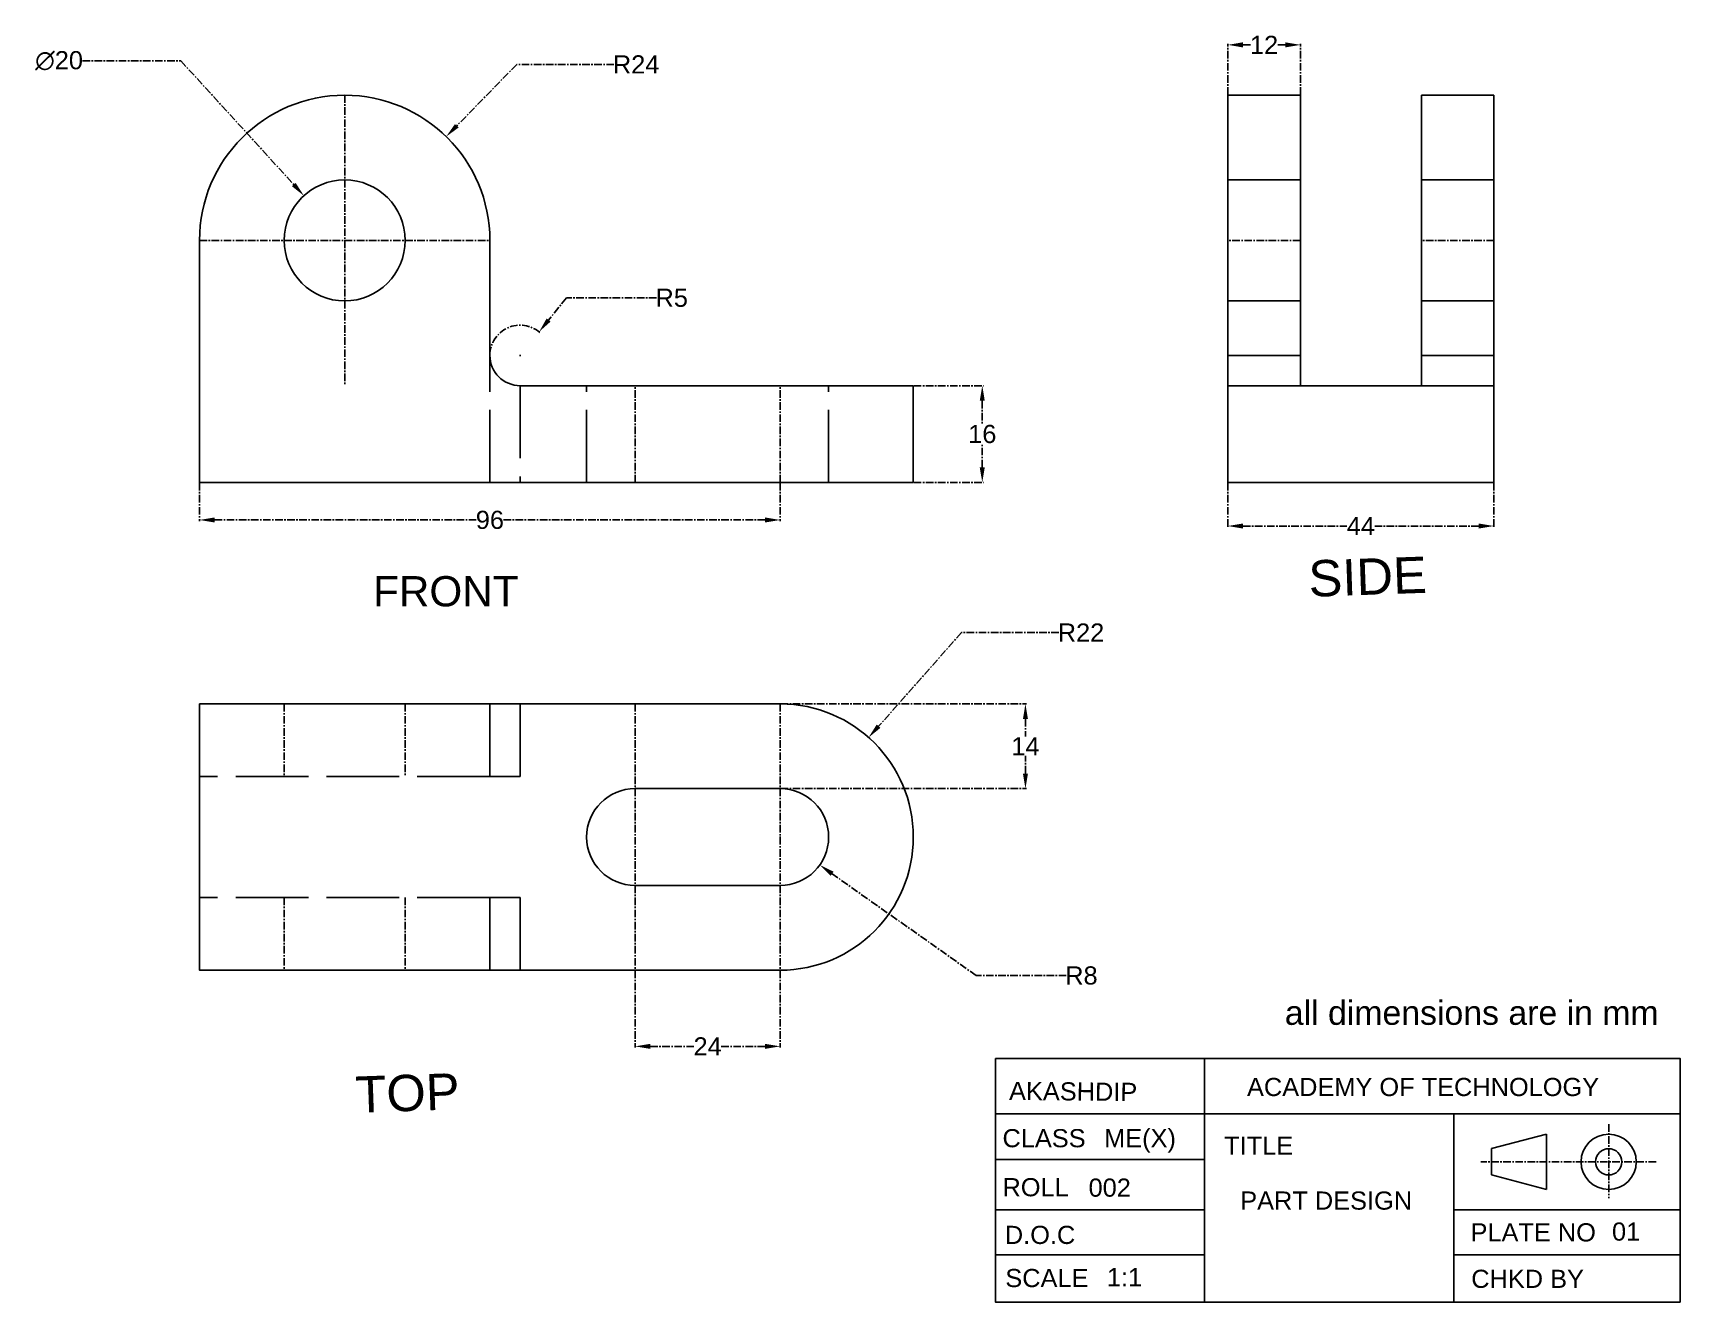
# Model space of a CAD drawing. Header units: inches. Extents: x -6 to 266, y -127 to 83.
import ezdxf

# ---------------------------------------------------------------- set-up
doc = ezdxf.new("R2010")
doc.units = ezdxf.units.IN
doc.header["$MEASUREMENT"] = 0
doc.linetypes.add('ACAD_ISO02W100', pattern=[15, 12, -3])
doc.linetypes.add('CENTER', pattern=[2, 1.25, -0.25, 0.25, -0.25])
doc.styles.add('Annotative', font='arial.ttf')
doc.styles.get("Standard").update_dxf_attribs({"font": 'arial.ttf', "height": 6})
doc.dimstyles.get("Standard").update_dxf_attribs({"dimtxt": 3, "dimasz": 2.5, "dimexe": 0.18, "dimexo": 0.0625, "dimgap": 0.09, "dimtad": 0, "dimtih": 1, "dimtoh": 1, "dimdec": 0, "dimzin": 0, "dimdsep": 46, "dimtxsty": 'Annotative', "dimcen": 0.09, "dimclrd": 2, "dimclrt": 256, "dimadec": 0, "dimazin": 0, "dimtfac": 1, "dimtdec": 0, "dimtofl": 0, "dimtmove": 0, "dimatfit": 3, "dimfxl": 1, "dimtfillclr": 4, "dimtolj": 1, "dimtzin": 0, "dimarcsym": 0})

# ---------------------------------------------------------------- blocks, each defined once
blk = doc.blocks.new('*D1')
at = {"color": 0, "linetype": 'CENTER', "lineweight": -2, "transparency": 16777216}
for p, q in [((21.42, 8.53), (21.42, 2.22)), ((117.42, 8.53), (117.42, 2.22))]:
    blk.add_line(p, q, dxfattribs=at)
at = {"color": 2, "linetype": 'CENTER', "lineweight": -2, "transparency": 16777216}
for p, q in [((23.92, 2.4), (67.19, 2.4)), ((114.92, 2.4), (71.66, 2.4))]:
    blk.add_line(p, q, dxfattribs=at)
at = {"color": 2, "linetype": 'CENTER', "transparency": 16777216}
for points in [[(23.92, 2.81), (23.92, 1.98), (21.42, 2.4)], [(114.92, 2.81), (114.92, 1.98), (117.42, 2.4)]]:
    blk.add_solid(points, dxfattribs=at)
at = {"layer": 'Defpoints', "color": 0, "linetype": 'CENTER', "transparency": 16777216}
for p in [(21.42, 8.59), (117.42, 8.59), (117.42, 2.4)]:
    blk.add_point(p, dxfattribs=at)
at = {"linetype": 'CENTER', "transparency": 16777216, "insert": (69.42, 2.4), "char_height": 3, "attachment_point": 5, "style": 'Annotative'}
blk.add_mtext('\\A1;96', dxfattribs=at)
blk = doc.blocks.new('*D2')
at = {"color": 2, "linetype": 'CENTER', "lineweight": -2, "transparency": 16777216}
for p, q in [((73.86, 77.68), (63.95, 67.54)), ((89.93, 77.68), (73.86, 77.68))]:
    blk.add_line(p, q, dxfattribs=at)
at = {"color": 0, "linetype": 'CENTER', "lineweight": -2, "transparency": 16777216}
for p, q in [((45.33, 48.59), (45.51, 48.59)), ((45.42, 48.5), (45.42, 48.68))]:
    blk.add_line(p, q, dxfattribs=at)
at = {"color": 2, "linetype": 'CENTER', "transparency": 16777216}
blk.add_solid([(63.65, 67.83), (64.25, 67.25), (62.2, 65.75)], dxfattribs=at)
at = {"layer": 'Defpoints', "color": 0, "linetype": 'CENTER', "transparency": 16777216}
for p in [(62.2, 65.75), (45.42, 48.59)]:
    blk.add_point(p, dxfattribs=at)
at = {"linetype": 'CENTER', "transparency": 16777216, "insert": (93.6, 77.68), "char_height": 3, "attachment_point": 5, "style": 'Annotative'}
blk.add_mtext('\\A1;R24', dxfattribs=at)
blk = doc.blocks.new('*D3')
at = {"color": 2, "linetype": 'CENTER', "lineweight": -2, "transparency": 16777216}
for p, q in [((2.07, 78.28), (18.33, 78.28)), ((18.33, 78.28), (37, 57.83))]:
    blk.add_line(p, q, dxfattribs=at)
at = {"color": 0, "linetype": 'CENTER', "lineweight": -2, "transparency": 16777216}
for p, q in [((45.33, 48.59), (45.51, 48.59)), ((45.42, 48.5), (45.42, 48.68))]:
    blk.add_line(p, q, dxfattribs=at)
at = {"color": 2, "linetype": 'CENTER', "transparency": 16777216}
blk.add_solid([(37.3, 58.11), (36.69, 57.55), (38.68, 55.98)], dxfattribs=at)
at = {"layer": 'Defpoints', "color": 0, "linetype": 'CENTER', "transparency": 16777216}
for p in [(38.68, 55.98), (52.16, 41.21)]:
    blk.add_point(p, dxfattribs=at)
at = {"linetype": 'CENTER', "transparency": 16777216, "insert": (-1.8, 78.28), "char_height": 3, "attachment_point": 5, "style": 'Annotative'}
blk.add_mtext('\\A1;∅20', dxfattribs=at)
blk = doc.blocks.new('*D4')
at = {"color": 2, "linetype": 'CENTER', "lineweight": -2, "transparency": 16777216}
for p, q in [((147.4, -16.2), (133.68, -31.68)), ((163.48, -16.2), (147.4, -16.2))]:
    blk.add_line(p, q, dxfattribs=at)
at = {"color": 0, "linetype": 'CENTER', "lineweight": -2, "transparency": 16777216}
for p, q in [((117.33, -50), (117.51, -50)), ((117.42, -50.09), (117.42, -49.91))]:
    blk.add_line(p, q, dxfattribs=at)
at = {"color": 2, "linetype": 'CENTER', "transparency": 16777216}
blk.add_solid([(133.37, -31.4), (133.99, -31.95), (132.02, -33.55)], dxfattribs=at)
at = {"layer": 'Defpoints', "color": 0, "linetype": 'CENTER', "transparency": 16777216}
for p in [(132.02, -33.55), (117.42, -50)]:
    blk.add_point(p, dxfattribs=at)
at = {"linetype": 'CENTER', "transparency": 16777216, "insert": (167.14, -16.2), "char_height": 3, "attachment_point": 5, "style": 'Annotative'}
blk.add_mtext('\\A1;R22', dxfattribs=at)
blk = doc.blocks.new('*D5')
at = {"color": 0, "linetype": 'CENTER', "lineweight": -2, "transparency": 16777216}
for p, q in [((117.33, -50), (117.51, -50)), ((117.42, -50.09), (117.42, -49.91))]:
    blk.add_line(p, q, dxfattribs=at)
at = {"color": 2, "linetype": 'CENTER', "lineweight": -2, "transparency": 16777216}
for p, q in [((149.81, -72.89), (126, -56.06)), ((164.7, -72.89), (149.81, -72.89))]:
    blk.add_line(p, q, dxfattribs=at)
at = {"color": 2, "linetype": 'CENTER', "transparency": 16777216}
blk.add_solid([(126.24, -55.72), (125.76, -56.4), (123.96, -54.62)], dxfattribs=at)
at = {"layer": 'Defpoints', "color": 0, "linetype": 'CENTER', "transparency": 16777216}
for p in [(117.42, -50), (123.96, -54.62)]:
    blk.add_point(p, dxfattribs=at)
at = {"linetype": 'CENTER', "transparency": 16777216, "insert": (167.21, -72.89), "char_height": 3, "attachment_point": 5, "style": 'Annotative'}
blk.add_mtext('\\A1;R8', dxfattribs=at)
blk = doc.blocks.new('*D6')
at = {"color": 0, "linetype": 'CENTER', "lineweight": -2, "transparency": 16777216}
for p, q in [((93.42, -72.07), (93.42, -84.77)), ((117.42, -72.07), (117.42, -84.77))]:
    blk.add_line(p, q, dxfattribs=at)
at = {"color": 2, "linetype": 'CENTER', "lineweight": -2, "transparency": 16777216}
for p, q in [((95.92, -84.59), (103.16, -84.59)), ((114.92, -84.59), (107.68, -84.59))]:
    blk.add_line(p, q, dxfattribs=at)
at = {"color": 2, "linetype": 'CENTER', "transparency": 16777216}
for points in [[(95.92, -84.17), (95.92, -85), (93.42, -84.59)], [(114.92, -84.17), (114.92, -85), (117.42, -84.59)]]:
    blk.add_solid(points, dxfattribs=at)
at = {"layer": 'Defpoints', "color": 0, "linetype": 'CENTER', "transparency": 16777216}
for p in [(93.42, -72), (117.42, -72), (117.42, -84.59)]:
    blk.add_point(p, dxfattribs=at)
at = {"linetype": 'CENTER', "transparency": 16777216, "insert": (105.42, -84.59), "char_height": 3, "attachment_point": 5, "style": 'Annotative'}
blk.add_mtext('\\A1;24', dxfattribs=at)
blk = doc.blocks.new('*D7')
at = {"color": 0, "linetype": 'CENTER', "lineweight": -2, "transparency": 16777216}
for p, q in [((191.4, 8.53), (191.4, 1.22)), ((235.4, 8.53), (235.4, 1.22))]:
    blk.add_line(p, q, dxfattribs=at)
at = {"color": 2, "linetype": 'CENTER', "lineweight": -2, "transparency": 16777216}
for p, q in [((193.9, 1.4), (211.11, 1.4)), ((232.9, 1.4), (215.7, 1.4))]:
    blk.add_line(p, q, dxfattribs=at)
at = {"color": 2, "linetype": 'CENTER', "transparency": 16777216}
for points in [[(193.9, 1.81), (193.9, 0.98), (191.4, 1.4)], [(232.9, 1.81), (232.9, 0.98), (235.4, 1.4)]]:
    blk.add_solid(points, dxfattribs=at)
at = {"layer": 'Defpoints', "color": 0, "linetype": 'CENTER', "transparency": 16777216}
for p in [(191.4, 8.59), (235.4, 8.59), (235.4, 1.4)]:
    blk.add_point(p, dxfattribs=at)
at = {"linetype": 'CENTER', "transparency": 16777216, "insert": (213.4, 1.4), "char_height": 3, "attachment_point": 5, "style": 'Annotative'}
blk.add_mtext('\\A1;44', dxfattribs=at)
blk = doc.blocks.new('*D8')
at = {"color": 0, "linetype": 'CENTER', "lineweight": -2, "transparency": 16777216}
for p, q in [((191.4, 72.66), (191.4, 81.09)), ((203.4, 72.66), (203.4, 81.09))]:
    blk.add_line(p, q, dxfattribs=at)
at = {"color": 2, "linetype": 'CENTER', "lineweight": -2, "transparency": 16777216}
for p, q in [((193.9, 80.91), (195.32, 80.91)), ((200.9, 80.91), (199.48, 80.91))]:
    blk.add_line(p, q, dxfattribs=at)
at = {"color": 2, "linetype": 'CENTER', "transparency": 16777216}
for points in [[(193.9, 81.33), (193.9, 80.49), (191.4, 80.91)], [(200.9, 81.33), (200.9, 80.49), (203.4, 80.91)]]:
    blk.add_solid(points, dxfattribs=at)
at = {"layer": 'Defpoints', "color": 0, "linetype": 'CENTER', "transparency": 16777216}
for p in [(203.4, 80.91), (191.4, 72.59), (203.4, 72.59)]:
    blk.add_point(p, dxfattribs=at)
at = {"linetype": 'CENTER', "transparency": 16777216, "insert": (197.4, 80.91), "char_height": 3, "attachment_point": 5, "style": 'Annotative'}
blk.add_mtext('\\A1;12', dxfattribs=at)
blk = doc.blocks.new('*D9')
at = {"color": 2, "linetype": 'CENTER', "lineweight": -2, "transparency": 16777216}
for p, q in [((82.07, 39.1), (79.12, 35.44)), ((96.96, 39.1), (82.07, 39.1))]:
    blk.add_line(p, q, dxfattribs=at)
at = {"color": 0, "linetype": 'CENTER', "lineweight": -2, "transparency": 16777216}
for p, q in [((74.33, 29.59), (74.51, 29.59)), ((74.42, 29.5), (74.42, 29.68))]:
    blk.add_line(p, q, dxfattribs=at)
blk.add_arc((74.42, 29.59), 5, 49.1174, 179.2838, dxfattribs=at)
at = {"color": 2, "linetype": 'CENTER', "transparency": 16777216}
blk.add_solid([(78.8, 35.7), (79.45, 35.18), (77.56, 33.49)], dxfattribs=at)
at = {"layer": 'Defpoints', "color": 0, "linetype": 'CENTER', "transparency": 16777216}
for p in [(77.56, 33.49), (74.42, 29.59)]:
    blk.add_point(p, dxfattribs=at)
at = {"linetype": 'CENTER', "transparency": 16777216, "insert": (99.48, 39.1), "char_height": 3, "attachment_point": 5, "style": 'Annotative'}
blk.add_mtext('\\A1;R5', dxfattribs=at)
blk = doc.blocks.new('*D10')
at = {"color": 0, "linetype": 'CENTER', "lineweight": -2, "transparency": 16777216}
for p, q in [((117.49, -28), (158.13, -28)), ((117.49, -42), (158.13, -42))]:
    blk.add_line(p, q, dxfattribs=at)
at = {"color": 2, "linetype": 'CENTER', "lineweight": -2, "transparency": 16777216}
for p, q in [((157.95, -30.5), (157.95, -33.41)), ((157.95, -39.5), (157.95, -36.6))]:
    blk.add_line(p, q, dxfattribs=at)
at = {"color": 2, "linetype": 'CENTER', "transparency": 16777216}
for points in [[(157.54, -30.5), (158.37, -30.5), (157.95, -28)], [(157.54, -39.5), (158.37, -39.5), (157.95, -42)]]:
    blk.add_solid(points, dxfattribs=at)
at = {"layer": 'Defpoints', "color": 0, "linetype": 'CENTER', "transparency": 16777216}
for p in [(117.42, -28), (117.42, -42), (157.95, -42)]:
    blk.add_point(p, dxfattribs=at)
at = {"linetype": 'CENTER', "transparency": 16777216, "insert": (157.95, -35), "char_height": 3, "attachment_point": 5, "style": 'Annotative'}
blk.add_mtext('\\A1;14', dxfattribs=at)
blk = doc.blocks.new('*D11')
at = {"color": 0, "linetype": 'CENTER', "lineweight": -2, "transparency": 16777216}
for p, q in [((139.49, 24.59), (151, 24.59)), ((139.49, 8.59), (151, 8.59))]:
    blk.add_line(p, q, dxfattribs=at)
at = {"color": 2, "linetype": 'CENTER', "lineweight": -2, "transparency": 16777216}
for p, q in [((150.82, 22.09), (150.82, 18.22)), ((150.82, 11.09), (150.82, 14.97))]:
    blk.add_line(p, q, dxfattribs=at)
at = {"color": 2, "linetype": 'CENTER', "transparency": 16777216}
for points in [[(150.4, 22.09), (151.23, 22.09), (150.82, 24.59)], [(150.4, 11.09), (151.23, 11.09), (150.82, 8.59)]]:
    blk.add_solid(points, dxfattribs=at)
at = {"layer": 'Defpoints', "color": 0, "linetype": 'CENTER', "transparency": 16777216}
for p in [(139.42, 24.59), (139.42, 8.59), (150.82, 8.59)]:
    blk.add_point(p, dxfattribs=at)
at = {"linetype": 'CENTER', "transparency": 16777216, "insert": (150.82, 16.59), "char_height": 3, "attachment_point": 5, "style": 'Annotative'}
blk.add_mtext('\\A1;16', dxfattribs=at)

msp = doc.modelspace()

# ---------------------------------------------------------------- linework, layer by layer
at = {"linetype": 'CENTER'}
for p, q in [((45.42, 72.59), (45.42, 24.59)), ((21.42, 48.59), (69.42, 48.59)), ((203.4, 48.59), (191.4, 48.59)), ((235.4, 48.59), (223.4, 48.59)), ((93.42, 8.59), (93.42, 24.59)), ((117.42, 8.59), (117.42, 24.59)), ((35.42, -28), (35.42, -40)), ((55.42, -28), (55.42, -40)), ((93.42, -28), (93.42, -58)), ((117.42, -28), (117.42, -72)), ((93.42, -58), (93.42, -72)), ((35.42, -60), (35.42, -72)), ((55.42, -60), (55.42, -72)), ((254.37, -97.44), (254.37, -109.67)), ((262.2, -103.67), (233.21, -103.67))]:
    msp.add_line(p, q, dxfattribs=at)
for p, q in [((191.4, 24.59), (191.4, 72.59)), ((191.4, 72.59), (203.4, 72.59)), ((203.4, 72.59), (203.4, 24.59)), ((235.4, 72.59), (223.4, 72.59)), ((223.4, 72.59), (223.4, 24.59)), ((235.4, 24.59), (235.4, 72.59)), ((21.42, 48.59), (21.42, 8.59)), ((69.42, 29.59), (69.42, 48.59)), ((139.42, 24.59), (74.42, 24.59)), ((139.42, 8.59), (139.42, 24.59)), ((235.4, 24.59), (191.4, 24.59)), ((21.42, 8.59), (139.42, 8.59)), ((187.58, -86.57), (187.58, -126.84)), ((152.99, -95.76), (266.17, -95.76)), ((228.78, -95.76), (228.78, -126.84)), ((234.98, -101.49), (244.07, -99.09)), ((244.07, -99.09), (244.07, -108.24)), ((152.99, -103.29), (187.58, -103.29)), ((234.98, -105.84), (234.98, -101.49)), ((244.07, -108.24), (234.98, -105.84)), ((152.99, -111.61), (187.58, -111.61)), ((228.78, -111.61), (266.17, -111.61)), ((152.99, -119.04), (187.58, -119.04)), ((228.78, -119.04), (266.17, -119.04))]:
    msp.add_line(p, q)
at = {"linetype": 'ACAD_ISO02W100'}
for p, q in [((203.4, 58.59), (191.4, 58.59)), ((235.4, 58.59), (223.4, 58.59)), ((203.4, 38.59), (191.4, 38.59)), ((235.4, 38.59), (223.4, 38.59)), ((69.42, 8.59), (69.42, 29.59)), ((203.4, 29.59), (191.4, 29.59)), ((235.4, 29.59), (223.4, 29.59)), ((74.42, 24.59), (74.42, 8.59)), ((85.42, 8.59), (85.42, 24.59)), ((125.42, 8.59), (125.42, 24.59)), ((69.42, -28), (69.42, -40)), ((74.42, -28), (74.42, -40)), ((69.42, -40), (21.42, -40)), ((74.42, -40), (69.42, -40)), ((69.42, -60), (21.42, -60)), ((69.42, -72), (69.42, -60)), ((74.42, -60), (69.42, -60)), ((74.42, -72), (74.42, -60))]:
    msp.add_line(p, q, dxfattribs=at)
for points in [[(191.4, 24.59), (191.4, 8.59), (235.4, 8.59), (235.4, 24.59)], [(117.42, -28), (21.42, -28), (21.42, -72), (117.42, -72)], [(117.42, -42), (93.42, -42)], [(93.42, -58), (117.42, -58)]]:
    msp.add_lwpolyline(points)
msp.add_lwpolyline([(152.99, -86.57), (266.17, -86.57), (266.17, -126.84), (152.99, -126.84)], close=True)
for centre, radius in [((45.42, 48.59), 10), ((254.37, -103.67), 4.57), ((254.37, -103.67), 2.17)]:
    msp.add_circle(centre, radius)
for centre, radius, start, end in [((45.42, 48.59), 24, 0, 180), ((74.42, 29.59), 5, 180, 270), ((117.42, -50), 22, 270, 90), ((93.42, -50), 8, 90, 270), ((117.42, -50), 8, 270, 90)]:
    msp.add_arc(centre, radius, start, end)

# ---------------------------------------------------------------- texts
at = {"linetype": 'CENTER'}
for s, height, rotation, p in [('SIDE', 6, 2, (204.85, -10.31)), ('TOP', 6, 2, (47.29, -95.58)), ('AKASHDIP', 3, 359.5022, (155.24, -93.44))]:
    msp.add_text(s, height=height, rotation=rotation, dxfattribs=at).set_placement(p)
for s, height, p in [('FRONT', 5, (50.11, -11.88)), ('all dimensions are in mm', 4, (200.83, -81.03)), ('ACADEMY OF TECHNOLOGY', 3, (194.58, -92.8)), ('CLASS', 3, (154.16, -101.26)), ('ME(X)', 3, (170.96, -101.25)), ('TITLE', 3, (190.81, -102.49)), ('ROLL', 3, (154.16, -109.36)), ('002', 3, (168.39, -109.43)), ('PART DESIGN', 3, (193.46, -111.57)), ('D.O.C', 3, (154.55, -117.24)), ('PLATE NO', 3, (231.53, -116.82)), ('01', 3, (254.92, -116.69)), ('SCALE', 3, (154.63, -124.37)), ('1:1', 3, (171.42, -124.22)), ('CHKD BY', 3, (231.65, -124.5))]:
    msp.add_text(s, height=height, dxfattribs=at).set_placement(p)

# ---------------------------------------------------------------- dimensions: what is measured, and where the dimension line sits
for base, p1, p2, picture, middle in [((203.4, 80.91), (191.4, 72.59), (203.4, 72.59), '*D8', (197.4, 80.91)), ((117.42, 2.4), (21.42, 8.59), (117.42, 8.59), '*D1', (69.42, 2.4)), ((117.42, -84.59), (93.42, -72), (117.42, -72), '*D6', (105.42, -84.59))]:
    dim = msp.add_linear_dim(base=base, p1=p1, p2=p2, dimstyle='Standard', dxfattribs=at)
    dim.commit()
    dim.dimension.update_dxf_attribs({"geometry": picture, "text_midpoint": middle})
dim = msp.add_diameter_dim_2p(p1=(52.16, 41.21), p2=(38.68, 55.98), dimstyle='Standard', dxfattribs=at)
dim.commit()
dim.dimension.update_dxf_attribs({"geometry": '*D3', "text_midpoint": (-1.8, 78.28), "dimtype": 163})
for center, mpoint, picture, middle in [((45.42, 48.59), (62.2, 65.75), '*D2', (93.6, 77.68)), ((74.42, 29.59), (77.56, 33.49), '*D9', (99.48, 39.1)), ((117.42, -50), (132.02, -33.55), '*D4', (167.14, -16.2)), ((117.42, -50), (123.96, -54.62), '*D5', (167.21, -72.89))]:
    dim = msp.add_radius_dim(center=center, mpoint=mpoint, dimstyle='Standard', dxfattribs=at)
    dim.commit()
    dim.dimension.update_dxf_attribs({"geometry": picture, "text_midpoint": middle, "dimtype": 164})
for base, p1, p2, picture, middle in [((150.82, 8.59), (139.42, 24.59), (139.42, 8.59), '*D11', (150.82, 16.59)), ((157.95, -42), (117.42, -28), (117.42, -42), '*D10', (157.95, -35))]:
    dim = msp.add_linear_dim(base=base, p1=p1, p2=p2, angle=90, dimstyle='Standard', dxfattribs=at)
    dim.commit()
    dim.dimension.update_dxf_attribs({"geometry": picture, "text_midpoint": middle})
dim = msp.add_linear_dim(base=(235.4, 1.4), p1=(191.4, 8.59), p2=(235.4, 8.59), dimstyle='Standard', dxfattribs=at)
dim.commit()
dim.dimension.update_dxf_attribs({"geometry": '*D7', "text_midpoint": (213.4, 1.4), "dimtype": 160})

doc.saveas('drawing.dxf')
